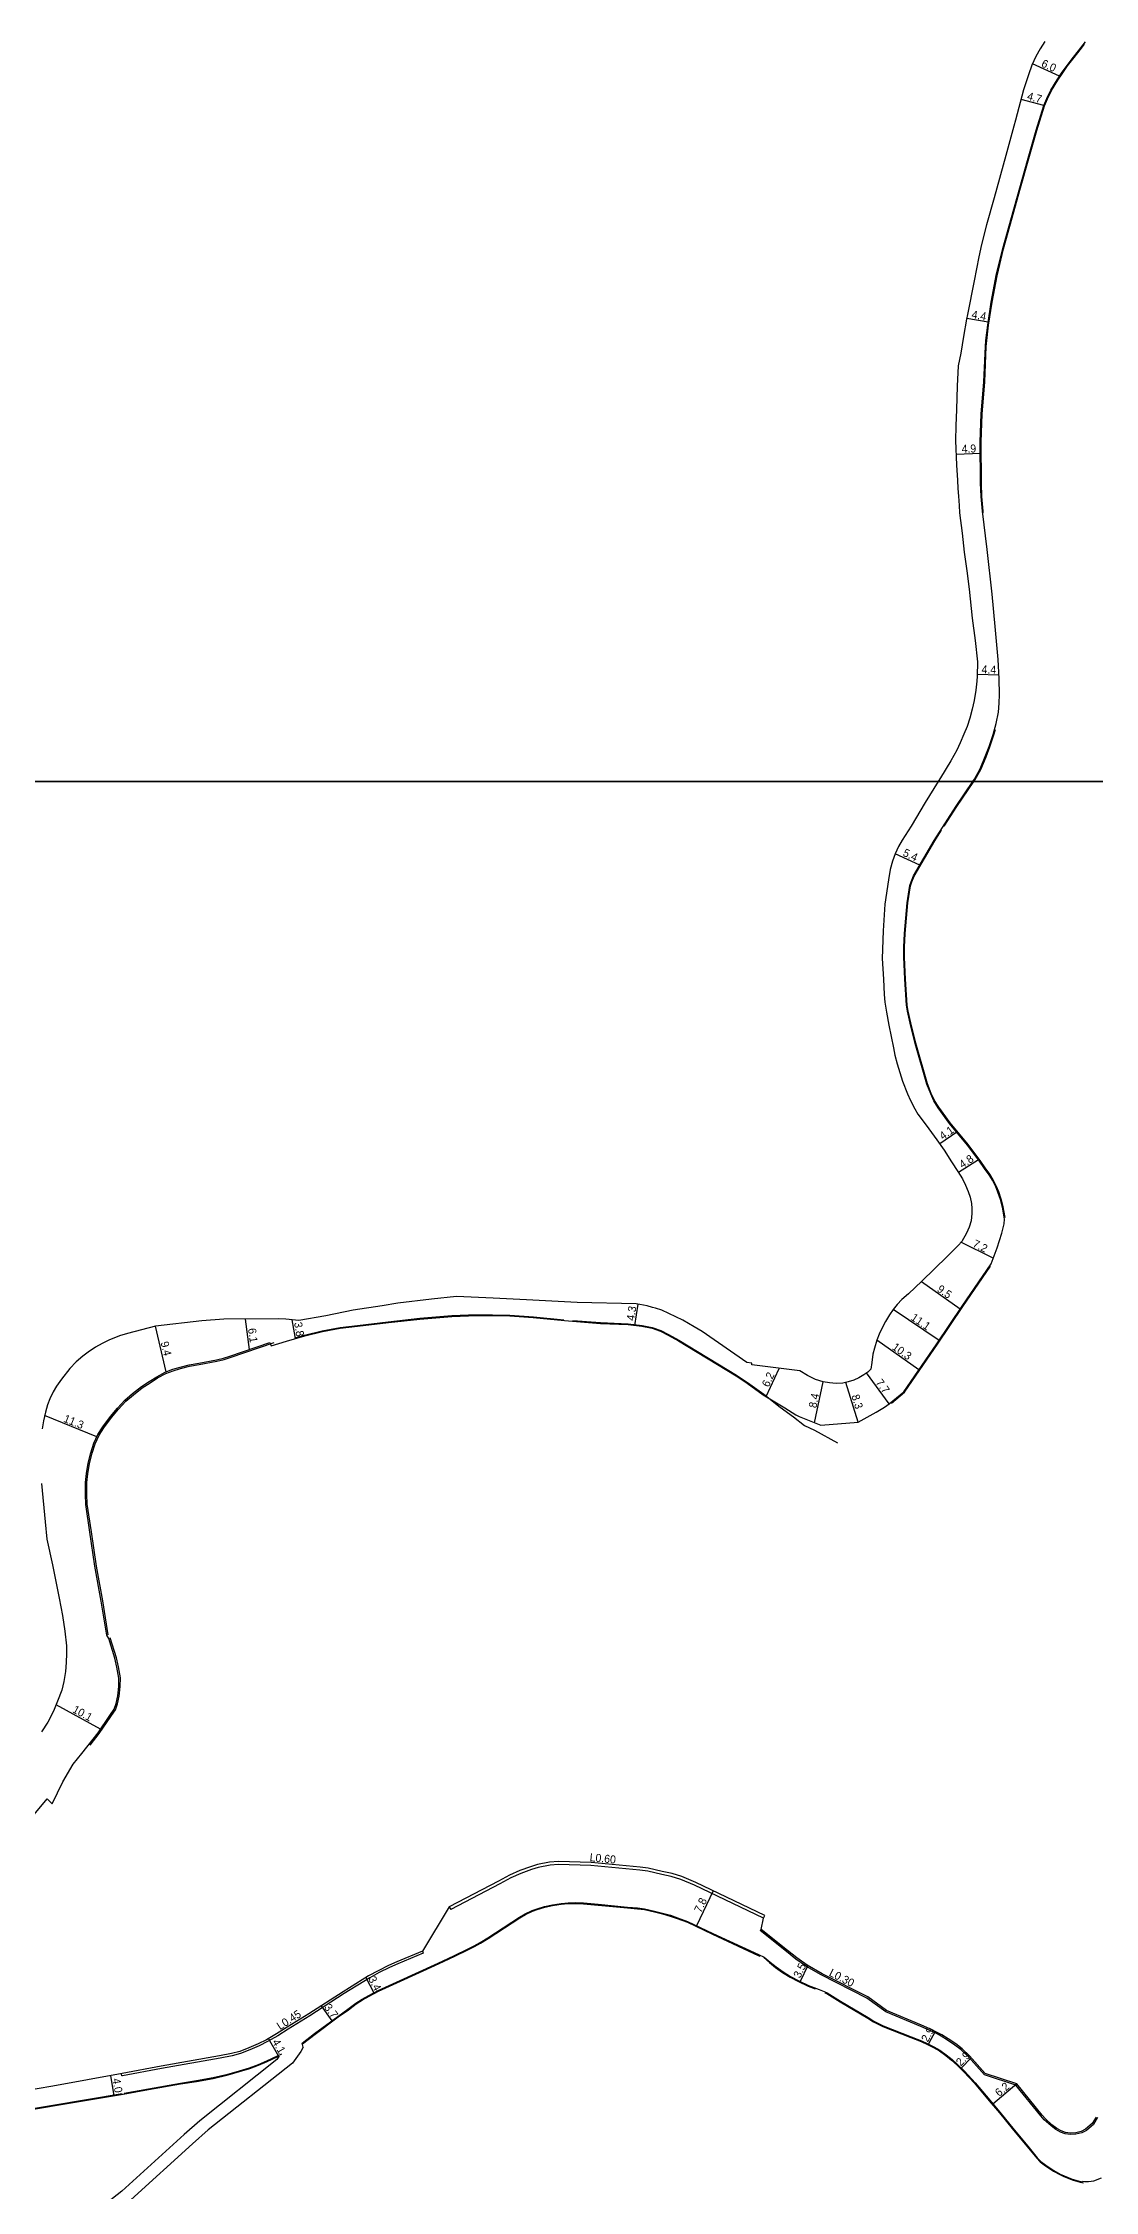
# Model space of a CAD drawing. Header units: metres. Extents: x -25600 to -24000, y -96000 to -93600.
# Drawn here: x -24565 to -24354.6, y -95081.9 to -94652.3 of the extents above; entities that cross this region are included whole.
import ezdxf

# ---------------------------------------------------------------- set-up
doc = ezdxf.new("R2010")
doc.units = ezdxf.units.M
doc.header["$LTSCALE"] = 2.5
for name, color, linetype in [('側溝・桝', 7, 'Continuous'), ('図郭', 7, 'Continuous'), ('幅員', 7, 'Continuous'), ('歩道・分離帯・安全施設', 7, 'Continuous'), ('道路', 7, 'Continuous')]:
    doc.layers.add(name, color=color, linetype=linetype)
doc.styles.get("Standard").update_dxf_attribs({"font": ''})
doc.styles.get('Standard').set_extended_font_data('@MS PGothic')

msp = doc.modelspace()

# ---------------------------------------------------------------- linework, layer by layer
at = {"layer": '側溝・桝'}
for points in [[(-24420.84, -95027.34), (-24434.64, -95020.72), (-24437.42, -95019.58), (-24439.3, -95018.97), (-24441.22, -95018.57), (-24444.02, -95017.95), (-24445.59, -95017.75), (-24455.38, -95016.81), (-24461.87, -95016.6), (-24463.56, -95016.74), (-24465.9, -95017.19), (-24467.24, -95017.6), (-24469.4, -95018.37), (-24471.42, -95019.29), (-24473.6, -95020.45), (-24483.42, -95025.59)], [(-24483.7, -95025.06), (-24483.42, -95025.59)], [(-24421.32, -95029.58), (-24421.5, -95029.81)], [(-24354.07, -95067.21), (-24354.89, -95068.59), (-24356.27, -95069.79), (-24357.21, -95070.27), (-24358.37, -95070.52), (-24359.49, -95070.58), (-24360.53, -95070.46), (-24361.48, -95070.13), (-24362.39, -95069.61), (-24363.36, -95068.88), (-24364.7, -95067.66), (-24365.37, -95066.87), (-24370.39, -95060.72), (-24376.69, -95058.66), (-24379.88, -95055.05), (-24381.33, -95053.69), (-24382.58, -95052.73), (-24384.07, -95051.71), (-24385.34, -95050.94), (-24386.63, -95050.22), (-24387.13, -95050.01), (-24389.37, -95049), (-24396.42, -95046.03), (-24400.19, -95043.31), (-24409.3, -95038.69), (-24412.27, -95036.99), (-24414.39, -95035.5), (-24416.28, -95034.02), (-24421.5, -95029.81)], [(-24488.91, -95034.34), (-24494.02, -95036.44), (-24495.65, -95037.18), (-24497.76, -95038.22), (-24499.61, -95039.26), (-24504.72, -95042.4), (-24511.58, -95046.85), (-24515.91, -95049.5), (-24518.01, -95050.86), (-24520.03, -95052.02), (-24521.73, -95052.88), (-24523.6, -95053.67), (-24525.48, -95054.38), (-24527.14, -95054.84), (-24529.55, -95055.3), (-24541.25, -95057.36), (-24549.06, -95058.84), (-24549.16, -95058.86)], [(-24489.08, -95033.93), (-24488.91, -95034.34)], [(-24549.16, -95058.86), (-24549.24, -95058.43)]]:
    msp.add_lwpolyline(points, dxfattribs=at)
at = {"layer": '図郭'}
for points in [[(-24800, -94800), (-24000, -94800), (-24000, -94200), (-24800, -94200)], [(-24800, -95400), (-24000, -95400), (-24000, -94800), (-24800, -94800)]]:
    msp.add_lwpolyline(points, close=True, dxfattribs=at)
at = {"layer": '幅員', "flags": 128}
for points in [[(-24361.66, -94658.99), (-24367.08, -94656.5)], [(-24364.8, -94664.82), (-24369.35, -94663.62)], [(-24375.92, -94708.19), (-24380.22, -94707.45)], [(-24377.48, -94734.41), (-24382.33, -94734.62)], [(-24373.77, -94778.74), (-24378.14, -94778.6)], [(-24389.6, -94816.73), (-24394.51, -94814.46)], [(-24382.22, -94870.13), (-24385.6, -94872.51)], [(-24377.88, -94875.65), (-24381.87, -94878.24)], [(-24374.93, -94895.36), (-24381.37, -94892.16)], [(-24381.54, -94905.54), (-24389.29, -94900.06)], [(-24523.65, -94913.62), (-24524.47, -94907.54)], [(-24514.48, -94911.44), (-24515.12, -94907.67)], [(-24446.59, -94908.8), (-24445.95, -94904.55)], [(-24385.74, -94911.8), (-24394.9, -94905.61)], [(-24540.32, -94918.07), (-24542.46, -94908.95)], [(-24389.78, -94917.69), (-24398.17, -94911.71)], [(-24420.35, -94923.02), (-24417.76, -94917.38)], [(-24410.63, -94928.26), (-24408.96, -94920.09)], [(-24401.94, -94928.13), (-24404.38, -94920.22)], [(-24395.71, -94924.49), (-24400.24, -94918.29)], [(-24554.19, -94931.06), (-24564.64, -94926.82)], [(-24553.44, -94989.5), (-24562.33, -94984.66)], [(-24430.94, -95021.83), (-24434.25, -95028.83)], [(-24411.99, -95036.81), (-24413.53, -95040)], [(-24500.37, -95039.22), (-24498.8, -95042.26)], [(-24509.36, -95044.89), (-24507.17, -95047.84)], [(-24386.5, -95049.96), (-24387.87, -95052.49)], [(-24517.8, -95054.96), (-24519.85, -95051.41)], [(-24379.32, -95055.23), (-24381.33, -95057.31)], [(-24551.45, -95058.83), (-24550.78, -95062.81)], [(-24370.21, -95060.46), (-24374.98, -95064.49)]]:
    msp.add_lwpolyline(points, dxfattribs=at)
at = {"layer": '歩道・分離帯・安全施設'}
for points in [[(-24376.91, -94746.26), (-24376.94, -94745.96), (-24377.18, -94743), (-24377.29, -94740.35), (-24377.35, -94732.11), (-24377.15, -94726.58), (-24376.62, -94720.12), (-24376.33, -94713.01), (-24376.22, -94711.81), (-24375.86, -94708.77), (-24375.15, -94704.19), (-24374.16, -94698.89), (-24372.88, -94693.47), (-24371.14, -94687.3), (-24369.47, -94681.32), (-24367.92, -94675.89), (-24366.2, -94669.81), (-24364.66, -94664.87), (-24364.06, -94663.47), (-24363.28, -94661.84), (-24362, -94659.79), (-24361.14, -94658.47), (-24360.04, -94656.93), (-24358.73, -94655.23), (-24357.26, -94653.37), (-24356.64, -94652.59)], [(-24378.81, -94800), (-24378.56, -94799.63), (-24377.4, -94797.59), (-24376.36, -94795.11), (-24375.58, -94793.09), (-24374.77, -94790.67), (-24374.49, -94789.65)], [(-24384.71, -94808.93), (-24382.18, -94805.02), (-24378.81, -94800)], [(-24372.55, -94887.18), (-24372.92, -94885.08), (-24373.32, -94883.55), (-24373.83, -94882.07), (-24374.24, -94881.03), (-24374.95, -94879.66), (-24375.62, -94878.57), (-24376.52, -94877.31), (-24377.56, -94875.83), (-24379.95, -94872.64), (-24383.52, -94868.31), (-24385.82, -94865.17), (-24386.68, -94863.82), (-24387.3, -94862.4), (-24388.05, -94860.5), (-24390.4, -94852.38), (-24391.41, -94848.31), (-24391.94, -94845.94), (-24392.1, -94844.75), (-24392.48, -94839.52), (-24392.66, -94835.18), (-24392.67, -94833.16), (-24392.51, -94830.4), (-24391.98, -94824.28), (-24391.46, -94820.89), (-24391.22, -94820.11), (-24390.71, -94818.96), (-24386.61, -94811.87), (-24385.25, -94809.76)], [(-24395.27, -94924.32), (-24392.67, -94922.16), (-24386.05, -94912.54), (-24381.03, -94905.04), (-24375.46, -94896.91)], [(-24514.32, -94911.24), (-24512.63, -94910.76), (-24509.12, -94909.85), (-24505.52, -94909.22), (-24502.06, -94908.82), (-24495.9, -94908.08), (-24489.58, -94907.37), (-24483.22, -94906.84), (-24479.83, -94906.7), (-24475.06, -94906.65), (-24471.6, -94906.75), (-24466.89, -94907.08), (-24460.82, -94907.65)], [(-24459.02, -94907.8), (-24453.48, -94908.23), (-24447.95, -94908.49), (-24445.16, -94908.82), (-24443.1, -94909.22), (-24441.42, -94909.82), (-24439.89, -94910.58), (-24437.78, -94911.77), (-24426.28, -94918.73), (-24424.03, -94920.23), (-24420.81, -94922.56), (-24417.51, -94925.16), (-24414.84, -94927.09), (-24412.64, -94928.79), (-24410.67, -94929.77), (-24406.07, -94932.24)], [(-24551.94, -94970.64), (-24553.02, -94963.86), (-24554.27, -94956.91), (-24555.27, -94950.09), (-24556.11, -94944.57), (-24556.19, -94942.57), (-24556.19, -94940.23), (-24555.98, -94938.44), (-24555.65, -94936.42), (-24555.15, -94934.36), (-24554.54, -94932.47), (-24553.73, -94930.76), (-24552.78, -94929.27), (-24551.24, -94927.19), (-24549.83, -94925.56), (-24548.36, -94923.94), (-24546.85, -94922.65), (-24545.1, -94921.26), (-24543.55, -94920.24), (-24542.06, -94919.29), (-24540.4, -94918.41), (-24538.91, -94917.84), (-24537.46, -94917.39), (-24535.65, -94916.93), (-24533.72, -94916.59), (-24530.19, -94915.93), (-24528.75, -94915.63), (-24527.5, -94915.23), (-24518.76, -94912.24)], [(-24555.54, -94992.72), (-24553.72, -94990.41), (-24551.37, -94986.97), (-24550.49, -94985.67), (-24550.07, -94984.46), (-24549.7, -94982.94), (-24549.52, -94980.99), (-24549.49, -94979.28), (-24549.88, -94977.06), (-24550.29, -94975.26), (-24551.55, -94971.3)], [(-24513.06, -95052.46), (-24510.54, -95050.52), (-24505.91, -95047.09), (-24503.88, -95045.63), (-24502.32, -95044.47), (-24501.07, -95043.66), (-24499.73, -95042.9), (-24497.89, -95041.95), (-24493.48, -95039.9), (-24486.57, -95036.78), (-24484.89, -95035.98), (-24482.57, -95034.92), (-24479.97, -95033.66), (-24478.69, -95033.01), (-24477.46, -95032.3), (-24475.94, -95031.38), (-24469.59, -95027.26), (-24468.49, -95026.57), (-24467.06, -95025.96), (-24466.11, -95025.6), (-24464.59, -95025.12), (-24463.03, -95024.8), (-24461.31, -95024.52), (-24459.96, -95024.39), (-24458.51, -95024.37), (-24456.85, -95024.43), (-24453.92, -95024.71), (-24448.07, -95025.27), (-24446.06, -95025.44), (-24444.67, -95025.62), (-24442.68, -95026.05), (-24441.07, -95026.44), (-24439.5, -95026.9), (-24438.1, -95027.39), (-24436.09, -95028.13), (-24431.04, -95030.52), (-24421.91, -95034.76), (-24421.58, -95034.9)], [(-24420.81, -95035.22), (-24419.65, -95036.22), (-24418.43, -95037.17), (-24417.03, -95038.16), (-24415.54, -95039.1), (-24413.86, -95040), (-24411.94, -95040.93), (-24410.51, -95041.48)], [(-24408.6, -95042.23), (-24408.21, -95042.42), (-24405.53, -95044.06), (-24400.03, -95047.3), (-24398.85, -95048.07), (-24397, -95048.99), (-24391.38, -95051.2), (-24389.31, -95052), (-24388.05, -95052.56), (-24386.86, -95053.2), (-24385.68, -95053.88), (-24384.41, -95054.77), (-24383.26, -95055.73), (-24382.16, -95056.72), (-24380.8, -95058.03), (-24378.67, -95060.34), (-24375.71, -95063.85), (-24373.69, -95066.24), (-24371.12, -95069.41), (-24367.85, -95073.32), (-24366.23, -95075.34), (-24365.5, -95076.08), (-24364.48, -95076.84), (-24362.88, -95077.9), (-24361.58, -95078.62), (-24360.79, -95079.01), (-24359.16, -95079.67), (-24357.52, -95080.14), (-24356.88, -95080.23)], [(-24548.71, -95062.31), (-24543.87, -95061.43), (-24537.49, -95060.31), (-24534.29, -95059.81), (-24530.95, -95059.22), (-24527.99, -95058.52), (-24525.67, -95057.87), (-24523.63, -95057.23), (-24521.89, -95056.58), (-24520.18, -95055.85), (-24518.08, -95054.89), (-24517.2, -95054.44)], [(-24577.73, -95067.2), (-24549.11, -95062.38)]]:
    msp.add_lwpolyline(points, dxfattribs=at)
at = {"layer": '道路'}
for points in [[(-24364.59, -94652.01), (-24365.54, -94653.52), (-24366.4, -94655.04), (-24367.2, -94656.76), (-24367.87, -94658.7), (-24368.85, -94661.73), (-24370.45, -94667.78), (-24370.79, -94668.95), (-24372.41, -94674.83), (-24374.76, -94683.32), (-24376.26, -94688.72), (-24377.26, -94692.66), (-24377.83, -94695.13), (-24378.75, -94699.87), (-24380.07, -94706.63), (-24380.24, -94707.58), (-24380.84, -94711.04), (-24381.41, -94714.35), (-24381.94, -94716.9), (-24382.12, -94720.93), (-24382.24, -94725.64), (-24382.37, -94728.9), (-24382.45, -94731.81), (-24382.24, -94736.73), (-24382.08, -94739.79), (-24381.97, -94741.43), (-24381.86, -94742.97), (-24381.73, -94744.84), (-24381.66, -94746.28), (-24381.14, -94750.36), (-24380.71, -94754.14), (-24380.19, -94757.91), (-24379.71, -94761.55), (-24379.1, -94767.33), (-24378.52, -94771.81), (-24378.06, -94776.06), (-24378.15, -94778.97), (-24378.23, -94779.96), (-24378.38, -94781.76), (-24378.73, -94783.82), (-24379.11, -94785.58), (-24379.61, -94787.33), (-24380.14, -94789.01), (-24380.77, -94790.58), (-24381.51, -94792.28), (-24382.21, -94793.73), (-24383.42, -94795.88), (-24385.49, -94799.29), (-24385.93, -94800)], [(-24378.99, -94800), (-24378.69, -94799.55), (-24377.54, -94797.52), (-24376.5, -94795.05), (-24375.72, -94793.04), (-24374.91, -94790.63), (-24374.32, -94788.45), (-24373.89, -94786.15), (-24373.72, -94784.38), (-24373.64, -94782.62), (-24373.72, -94779.52), (-24373.95, -94775.63), (-24374.51, -94769.01), (-24375.11, -94762.55), (-24376.16, -94753.64), (-24377.09, -94745.97), (-24377.33, -94743.01), (-24377.44, -94740.36), (-24377.5, -94732.11), (-24377.3, -94726.57), (-24376.77, -94720.11), (-24376.48, -94713), (-24376.37, -94711.8), (-24376.01, -94708.75), (-24375.3, -94704.17), (-24374.3, -94698.86), (-24373.02, -94693.43), (-24371.28, -94687.26), (-24369.61, -94681.28), (-24368.07, -94675.84), (-24366.35, -94669.77), (-24364.8, -94664.82), (-24364.2, -94663.41), (-24363.41, -94661.77), (-24362.13, -94659.71), (-24361.26, -94658.39), (-24360.16, -94656.84), (-24358.85, -94655.14), (-24357.38, -94653.27), (-24356.44, -94652.1)], [(-24566.74, -95006.59), (-24564.11, -95003.47), (-24563.11, -95004.43), (-24560.97, -95000.08), (-24558.9, -94996.52), (-24557.22, -94994.4), (-24553.95, -94990.24), (-24551.61, -94986.81), (-24550.75, -94985.54), (-24550.34, -94984.38), (-24549.98, -94982.89), (-24549.81, -94980.98), (-24549.78, -94979.3), (-24550.16, -94977.12), (-24550.56, -94975.34), (-24551.82, -94971.41), (-24552.21, -94970.73), (-24553.3, -94963.91), (-24554.56, -94956.95), (-24555.56, -94950.14), (-24556.4, -94944.6), (-24556.47, -94942.58), (-24556.47, -94940.22), (-24556.27, -94938.4), (-24555.93, -94936.37), (-24555.42, -94934.29), (-24554.81, -94932.36), (-24553.98, -94930.62), (-24553.01, -94929.1), (-24551.46, -94927.01), (-24550.04, -94925.37), (-24548.56, -94923.74), (-24547.03, -94922.43), (-24545.27, -94921.03), (-24543.7, -94920), (-24542.2, -94919.04), (-24540.52, -94918.15), (-24539, -94917.57), (-24537.54, -94917.12), (-24535.71, -94916.65), (-24533.77, -94916.31), (-24530.25, -94915.65), (-24528.83, -94915.35), (-24527.59, -94914.96), (-24519.61, -94912.23), (-24519.32, -94912.9), (-24516.28, -94911.96), (-24512.59, -94910.9), (-24509.09, -94910), (-24505.5, -94909.37), (-24502.04, -94908.97), (-24495.89, -94908.23), (-24489.57, -94907.52), (-24483.21, -94906.99), (-24479.83, -94906.85), (-24475.06, -94906.8), (-24471.61, -94906.9), (-24466.91, -94907.23), (-24460.63, -94907.82), (-24453.48, -94908.38), (-24447.96, -94908.64), (-24445.18, -94908.97), (-24443.14, -94909.36), (-24441.48, -94909.95), (-24439.96, -94910.71), (-24437.85, -94911.9), (-24426.36, -94918.85), (-24424.12, -94920.36), (-24420.9, -94922.69), (-24416.61, -94925.29), (-24414.39, -94926.66), (-24413.74, -94927.02), (-24409.38, -94928.76), (-24401.94, -94928.13), (-24398.36, -94926.12), (-24396.69, -94925.13), (-24395.71, -94924.49), (-24392.78, -94922.06), (-24386.18, -94912.45), (-24381.15, -94904.95), (-24375.35, -94896.49), (-24374.16, -94893.29), (-24373.19, -94890.35), (-24372.75, -94888.47), (-24372.64, -94887.56), (-24373.07, -94885.12), (-24373.46, -94883.59), (-24373.97, -94882.12), (-24374.38, -94881.1), (-24375.08, -94879.73), (-24375.75, -94878.65), (-24376.64, -94877.39), (-24377.68, -94875.92), (-24380.07, -94872.73), (-24383.64, -94868.41), (-24385.94, -94865.25), (-24386.82, -94863.89), (-24387.43, -94862.46), (-24388.2, -94860.54), (-24390.55, -94852.42), (-24391.56, -94848.34), (-24392.09, -94845.97), (-24392.25, -94844.77), (-24392.63, -94839.53), (-24392.81, -94835.18), (-24392.82, -94833.16), (-24392.66, -94830.39), (-24392.12, -94824.26), (-24391.6, -94820.85), (-24391.36, -94820.06), (-24390.84, -94818.89), (-24386.74, -94811.79), (-24382.31, -94804.94), (-24378.99, -94800)], [(-24385.93, -94800), (-24388.53, -94804.21), (-24391.36, -94808.97), (-24393.13, -94811.77), (-24393.84, -94813.03), (-24394.51, -94814.46), (-24395.07, -94815.95), (-24395.54, -94817.61), (-24395.87, -94819.68), (-24396.61, -94824.52), (-24396.93, -94829.91), (-24397.1, -94835.44), (-24396.89, -94839.55), (-24396.7, -94842.64), (-24396.58, -94844.13), (-24396.28, -94846.12), (-24395.81, -94848.76), (-24394.88, -94853.31), (-24394.58, -94854.72), (-24394.15, -94856.47), (-24393.61, -94858.21), (-24393.04, -94859.96), (-24392.05, -94862.48), (-24391.48, -94863.82), (-24390.62, -94865.47), (-24389.97, -94866.56), (-24388.3, -94868.72), (-24386.17, -94871.7), (-24384.73, -94873.76), (-24383.25, -94876.05), (-24382.03, -94878), (-24381.08, -94879.46), (-24380.46, -94880.76), (-24379.92, -94881.98), (-24379.51, -94883.15), (-24379.26, -94884.4), (-24379.17, -94885.39), (-24379.17, -94886.42), (-24379.36, -94887.88), (-24379.76, -94889.14), (-24380.25, -94890.36), (-24381.23, -94891.98), (-24381.9, -94892.84), (-24384.15, -94895.04), (-24389.19, -94899.97), (-24391.84, -94902.45), (-24393.18, -94903.62), (-24394.1, -94904.63), (-24394.9, -94905.61), (-24395.67, -94906.69), (-24396.49, -94907.99), (-24397.36, -94909.65), (-24397.73, -94910.54), (-24398.17, -94911.71), (-24398.68, -94913.36), (-24398.97, -94914.56), (-24399.22, -94916.23), (-24399.38, -94917.52), (-24400.01, -94918.12), (-24400.77, -94918.67), (-24401.78, -94919.28), (-24402.78, -94919.72), (-24403.95, -94920.08), (-24405.01, -94920.31), (-24406.3, -94920.38), (-24407.64, -94920.3), (-24408.96, -94920.09), (-24410.49, -94919.59), (-24412.09, -94918.82), (-24413.61, -94917.9), (-24423.18, -94916.7), (-24423.19, -94916.31), (-24424.19, -94916.23), (-24433.14, -94910.04), (-24434.7, -94909.06), (-24436.99, -94907.75), (-24441.18, -94905.75), (-24442.47, -94905.35), (-24443.09, -94905.18), (-24444.11, -94904.89), (-24444.83, -94904.72), (-24446.32, -94904.5), (-24458.16, -94904.21), (-24468.23, -94903.69), (-24474.93, -94903.31), (-24482.25, -94903.03), (-24487.29, -94903.56), (-24494.01, -94904.36), (-24497.14, -94904.86), (-24502.91, -94905.73), (-24508.38, -94906.86), (-24513.79, -94907.79), (-24516.39, -94907.56), (-24517.85, -94907.5), (-24528.77, -94907.57), (-24533.21, -94907.9), (-24542.46, -94908.95), (-24548.04, -94910.4), (-24549.63, -94910.88), (-24551.8, -94911.76), (-24553.13, -94912.4), (-24554.46, -94913.14), (-24555.94, -94914.14), (-24557.02, -94914.95), (-24558.31, -94916.06), (-24559.58, -94917.41), (-24561.26, -94919.55), (-24562.25, -94920.96), (-24562.95, -94922.09), (-24563.62, -94923.45), (-24564.04, -94924.64), (-24564.49, -94926.17), (-24564.88, -94927.9), (-24565.11, -94929.45)], [(-24565.27, -94940.43), (-24564.53, -94948.1), (-24564.22, -94951.52), (-24563.03, -94956.7), (-24561.7, -94963.36), (-24561.09, -94966.82), (-24560.58, -94969.91), (-24560.28, -94972.9), (-24560.26, -94974.43), (-24560.31, -94976.22), (-24560.47, -94978.01), (-24560.81, -94979.99), (-24561.2, -94981.73), (-24562.03, -94983.96), (-24562.88, -94985.93), (-24564, -94988.11), (-24565.23, -94990.08)], [(-24354.34, -95067.09), (-24355.12, -95068.4), (-24356.44, -95069.55), (-24357.31, -95069.99), (-24358.41, -95070.23), (-24359.48, -95070.29), (-24360.46, -95070.18), (-24361.35, -95069.86), (-24362.23, -95069.36), (-24363.17, -95068.66), (-24364.49, -95067.45), (-24365.15, -95066.69), (-24370.21, -95060.46), (-24376.52, -95058.41), (-24379.66, -95054.84), (-24381.13, -95053.46), (-24382.4, -95052.49), (-24383.91, -95051.47), (-24385.19, -95050.68), (-24386.5, -95049.96), (-24387.01, -95049.74), (-24389.25, -95048.73), (-24396.27, -95045.77), (-24400.03, -95043.06), (-24409.16, -95038.43), (-24412.12, -95036.74), (-24414.22, -95035.26), (-24416.09, -95033.79), (-24421.32, -95029.58), (-24420.84, -95027.34), (-24420.62, -95026.78), (-24434.4, -95020.17), (-24437.22, -95019.02), (-24439.15, -95018.39), (-24441.1, -95017.98), (-24443.92, -95017.36), (-24445.52, -95017.15), (-24455.34, -95016.21), (-24461.88, -95016), (-24463.64, -95016.14), (-24466.04, -95016.61), (-24467.43, -95017.04), (-24469.62, -95017.82), (-24471.69, -95018.75), (-24473.87, -95019.92), (-24483.7, -95025.06), (-24489.08, -95033.93), (-24494.19, -95036.04), (-24495.84, -95036.79), (-24497.96, -95037.83), (-24499.83, -95038.88), (-24504.95, -95042.03), (-24511.81, -95046.48), (-24516.14, -95049.13), (-24518.24, -95050.48), (-24520.24, -95051.64), (-24521.92, -95052.48), (-24523.77, -95053.26), (-24525.62, -95053.96), (-24527.24, -95054.41), (-24529.63, -95054.88), (-24541.33, -95056.94), (-24549.14, -95058.41), (-24562.99, -95060.91), (-24578.72, -95063.58)], [(-24513.1, -95052.3), (-24510.63, -95050.4), (-24506, -95046.97), (-24503.97, -95045.5), (-24502.41, -95044.35), (-24501.15, -95043.53), (-24499.8, -95042.77), (-24497.95, -95041.82), (-24493.55, -95039.77), (-24486.64, -95036.65), (-24484.95, -95035.84), (-24482.63, -95034.78), (-24480.04, -95033.52), (-24478.76, -95032.88), (-24477.53, -95032.18), (-24476.02, -95031.25), (-24469.67, -95027.14), (-24468.56, -95026.43), (-24467.11, -95025.82), (-24466.16, -95025.46), (-24464.63, -95024.97), (-24463.06, -95024.65), (-24461.33, -95024.37), (-24459.96, -95024.24), (-24458.51, -95024.22), (-24456.84, -95024.28), (-24453.91, -95024.56), (-24448.05, -95025.12), (-24446.05, -95025.29), (-24444.64, -95025.47), (-24442.64, -95025.9), (-24441.03, -95026.3), (-24439.46, -95026.76), (-24438.04, -95027.25), (-24436.04, -95027.99), (-24430.98, -95030.38), (-24421.85, -95034.62), (-24420.71, -95035.1)], [(-24420.71, -95035.1), (-24419.55, -95036.11), (-24418.34, -95037.05), (-24416.95, -95038.03), (-24415.47, -95038.97), (-24413.79, -95039.87), (-24411.88, -95040.8), (-24409.75, -95041.61), (-24408.72, -95042.01), (-24408.14, -95042.29), (-24405.45, -95043.94), (-24399.95, -95047.17), (-24398.78, -95047.94), (-24396.94, -95048.85), (-24391.32, -95051.06), (-24389.26, -95051.86), (-24387.98, -95052.43), (-24386.79, -95053.07), (-24385.6, -95053.75), (-24384.32, -95054.65), (-24383.16, -95055.62), (-24382.06, -95056.61), (-24380.69, -95057.92), (-24378.56, -95060.24), (-24375.6, -95063.75), (-24373.57, -95066.15), (-24371, -95069.32), (-24367.74, -95073.23), (-24366.11, -95075.24), (-24365.4, -95075.96), (-24364.39, -95076.72), (-24362.8, -95077.77), (-24361.51, -95078.49), (-24360.73, -95078.88), (-24359.11, -95079.52), (-24357.49, -95079.99), (-24357.11, -95080.05), (-24357.09, -95079.9), (-24356.64, -95079.97), (-24355.89, -95080), (-24354.8, -95079.85), (-24353.25, -95079.28)], [(-24512.91, -95053.15), (-24513.37, -95053.97), (-24515.04, -95056.3), (-24531.92, -95069.67)], [(-24577.7, -95067.35), (-24548.91, -95062.5), (-24543.85, -95061.58), (-24537.46, -95060.45), (-24534.27, -95059.96), (-24530.92, -95059.36), (-24527.95, -95058.66), (-24525.63, -95058.01), (-24523.58, -95057.37), (-24521.84, -95056.72), (-24520.12, -95055.99), (-24518.02, -95055.02), (-24517.81, -95054.92)], [(-24517.81, -95054.92), (-24517.8, -95054.96), (-24518.2, -95055.62), (-24533.58, -95067.87)], [(-24533.58, -95067.87), (-24536.72, -95070.57), (-24549.18, -95081.95), (-24556.38, -95087.61)], [(-24531.92, -95069.67), (-24535.06, -95072.45), (-24547.37, -95083.68), (-24549.58, -95086.36), (-24549.96, -95087.47), (-24550.01, -95088.78), (-24549.75, -95089.99), (-24548.97, -95091.37), (-24548.28, -95091.95), (-24546.87, -95092.48), (-24542.86, -95092.86), (-24538.6, -95092.87), (-24530.33, -95092.16), (-24516.79, -95090.82), (-24509.58, -95090.21), (-24500.89, -95090.4), (-24490.41, -95091.37), (-24484.2, -95092.02)]]:
    msp.add_lwpolyline(points, dxfattribs=at)
at = {"layer": '道路', "flags": 128}
msp.add_lwpolyline([(-24512.91, -95053.15), (-24513.1, -95052.3)], dxfattribs=at)

# ---------------------------------------------------------------- texts
at = {"layer": '側溝・桝'}
for s, rotation, p in [('L0.60', 354.5137, (-24455.68, -95015.92)), ('L0.30', 333.069, (-24407.9, -95038.78)), ('L0.45', 32.7644, (-24517.56, -95049.75))]:
    msp.add_text(s, height=1.6, rotation=rotation, dxfattribs=at).set_placement(p)
at = {"layer": '幅員'}
for s, rotation, p in [('6.0', 335.2855, (-24365.44, -94656.98)), ('4.7', 345.17, (-24368.25, -94663.65)), ('4.4', 350.1932, (-24379.33, -94707.35)), ('4.9', 2.4468, (-24381.21, -94734.32)), ('4.4', 358.1842, (-24377.27, -94778.38)), ('5.4', 335.1344, (-24393.13, -94814.82)), ('4.1', 35.1234, (-24384.99, -94871.77)), ('4.8', 33.0212, (-24381.11, -94877.45)), ('7.2', 333.5272, (-24379.17, -94892.98)), ('9.5', 324.7472, (-24386.31, -94901.86)), ('3.8', 279.5767, (-24514.76, -94908.25)), ('4.3', 81.4355, (-24446.71, -94907.93)), ('11.1', 325.9301, (-24391.54, -94907.58)), ('9.4', 283.189, (-24541.44, -94912.19)), ('6.1', 277.6295, (-24523.96, -94909.44)), ('10.3', 324.5053, (-24395.29, -94913.45)), ('6.2', 65.3735, (-24419.82, -94921.26)), ('7.7', 306.1646, (-24398.51, -94920.24)), ('8.4', 78.4764, (-24410.3, -94925.41)), ('8.3', 287.0937, (-24403.3, -94922.87)), ('11.3', 337.9319, (-24560.99, -94928.03)), ('10.1', 331.4274, (-24559.21, -94986.08)), ('7.8', 64.663, (-24433.36, -95026.37)), ('3.5', 64.1461, (-24413.54, -95039.45)), ('3.4', 297.3262, (-24499.96, -95039.46)), ('3.7', 306.5582, (-24508.82, -95045.19)), ('2.9', 61.7125, (-24388.01, -95052.23)), ('4.1', 299.9853, (-24519.18, -95052.07)), ('2.9', 45.9949, (-24381.39, -95057.02)), ('4.0', 279.5585, (-24551.09, -95059.48)), ('6.2', 40.188, (-24373.73, -95063.11))]:
    msp.add_text(s, height=1.6, rotation=rotation, dxfattribs=at).set_placement(p)

doc.saveas('drawing.dxf')
